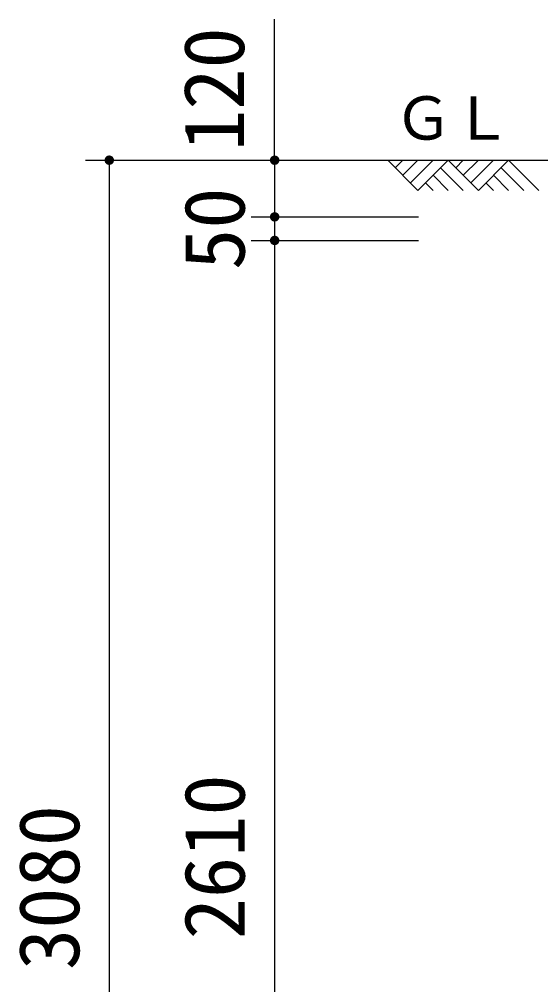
# Model space of a CAD drawing. Units: millimetres, scale not verified. Extents: x -14850 to 14850, y -10500 to 10500.
# Drawn here: x -1599 to -496, y -4274 to -2230 of the extents above; entities that cross this region are included whole.
import ezdxf
from ezdxf.enums import TextEntityAlignment as Align

# ---------------------------------------------------------------- set-up
doc = ezdxf.new("R2010")
doc.units = ezdxf.units.MM
doc.header["$LTSCALE"] = 50
for name, color, linetype, lineweight in [('0-1_躯体', 3, 'Continuous', 25), ('0-2_製作', 5, 'Continuous', 25), ('0-3_機器', 3, 'Continuous', 25)]:
    doc.layers.add(name, color=color, linetype=linetype, lineweight=lineweight)
doc.styles.add('ＭＳ ゴシック', font='')
doc.styles.get('ＭＳ ゴシック').set_extended_font_data('MS Gothic')

msp = doc.modelspace()

# ---------------------------------------------------------------- linework, layer by layer
at = {"layer": '0-1_躯体'}
for p, q in [((-755.34, -2591.88), (-819.34, -2527.88)), ((-787.34, -2527.88), (-803.34, -2543.88)), ((-787.34, -2559.88), (-755.34, -2527.88)), ((-771.34, -2575.88), (-723.34, -2527.88)), ((-755.34, -2591.88), (-691.34, -2527.88)), ((-627.34, -2591.88), (-691.34, -2527.88)), ((-675.34, -2543.88), (-659.34, -2527.88)), ((-659.34, -2559.88), (-627.34, -2527.88)), ((-643.34, -2575.88), (-595.34, -2527.88)), ((-627.34, -2591.88), (-563.34, -2527.88)), ((-499.34, -2591.88), (-563.34, -2527.88)), ((-659.34, -2591.88), (-707.34, -2543.88)), ((-579.34, -2543.88), (-531.34, -2591.88)), ((-723.34, -2591.88), (-739.34, -2575.88)), ((-691.34, -2591.88), (-723.34, -2559.88)), ((-595.34, -2591.88), (-611.34, -2575.88)), ((-563.34, -2591.88), (-595.34, -2559.88))]:
    msp.add_line(p, q, dxfattribs=at)
at = {"layer": '0-2_製作', "color": 2}
for p, q in [((-1058.53, -2527.88), (-1058.53, -2229.53)), ((-1458.53, -2527.88), (-753.76, -2527.88)), ((-1408.53, -2527.88), (-1408.53, -5607.88)), ((-1058.53, -2527.88), (-1058.53, -2647.88)), ((-1108.53, -2647.88), (-753.76, -2647.88)), ((-1058.53, -2647.88), (-1058.53, -2697.88)), ((-1108.53, -2697.88), (-753.76, -2697.88)), ((-1108.53, -2697.88), (-753.76, -2697.88)), ((-1058.53, -2697.88), (-1058.53, -5307.88))]:
    msp.add_line(p, q, dxfattribs=at)
at = {"layer": '0-2_製作'}
for points in [[(-1418.51, -2527.25), (-1408.53, -2527.88), (-1418.53, -2527.88)], [(-1418.53, -2527.88), (-1408.53, -2527.88), (-1418.45, -2529.13)], [(-1418.35, -2526.01), (-1408.53, -2527.88), (-1418.51, -2527.25)], [(-1418.45, -2529.13), (-1408.53, -2527.88), (-1418.21, -2530.37)], [(-1418.04, -2524.79), (-1408.53, -2527.88), (-1418.35, -2526.01)], [(-1418.21, -2530.37), (-1408.53, -2527.88), (-1417.83, -2531.56)], [(-1417.58, -2523.62), (-1408.53, -2527.88), (-1418.04, -2524.79)], [(-1417.83, -2531.56), (-1408.53, -2527.88), (-1417.29, -2532.7)], [(-1416.97, -2522.52), (-1408.53, -2527.88), (-1417.58, -2523.62)], [(-1417.29, -2532.7), (-1408.53, -2527.88), (-1408.53, -2537.88)], [(-1417.29, -2532.7), (-1409.16, -2537.86), (-1416.62, -2533.76)], [(-1417.29, -2532.7), (-1408.53, -2537.88), (-1409.16, -2537.86)], [(-1416.97, -2522.52), (-1408.53, -2517.88), (-1408.53, -2527.88)], [(-1416.23, -2521.51), (-1408.53, -2517.88), (-1416.97, -2522.52)], [(-1416.62, -2533.76), (-1410.4, -2537.7), (-1415.82, -2534.73)], [(-1416.62, -2533.76), (-1409.16, -2537.86), (-1410.4, -2537.7)], [(-1415.37, -2520.59), (-1408.53, -2517.88), (-1416.23, -2521.51)], [(-1415.82, -2534.73), (-1411.62, -2537.39), (-1414.9, -2535.59)], [(-1415.82, -2534.73), (-1410.4, -2537.7), (-1411.62, -2537.39)], [(-1414.41, -2519.79), (-1408.53, -2517.88), (-1415.37, -2520.59)], [(-1413.35, -2519.12), (-1408.53, -2517.88), (-1414.41, -2519.79)], [(-1412.21, -2518.58), (-1408.53, -2517.88), (-1413.35, -2519.12)], [(-1411.02, -2518.19), (-1408.53, -2517.88), (-1412.21, -2518.58)], [(-1409.78, -2517.96), (-1408.53, -2517.88), (-1411.02, -2518.19)], [(-1408.53, -2517.88), (-1398.53, -2527.88), (-1408.53, -2527.88)], [(-1408.53, -2517.88), (-1398.61, -2526.63), (-1398.53, -2527.88)], [(-1408.53, -2517.88), (-1398.84, -2525.39), (-1398.61, -2526.63)], [(-1408.53, -2517.88), (-1399.23, -2524.2), (-1398.84, -2525.39)], [(-1408.53, -2517.88), (-1399.77, -2523.06), (-1399.23, -2524.2)], [(-1408.53, -2517.88), (-1400.44, -2522), (-1399.77, -2523.06)], [(-1407.9, -2517.9), (-1400.44, -2522), (-1408.53, -2517.88)], [(-1408.53, -2527.88), (-1407.27, -2537.8), (-1408.53, -2537.88)], [(-1408.53, -2527.88), (-1406.04, -2537.57), (-1407.27, -2537.8)], [(-1408.53, -2527.88), (-1404.85, -2537.18), (-1406.04, -2537.57)], [(-1408.53, -2527.88), (-1403.71, -2536.64), (-1404.85, -2537.18)], [(-1408.53, -2527.88), (-1402.65, -2535.97), (-1403.71, -2536.64)], [(-1408.53, -2527.88), (-1401.68, -2535.17), (-1402.65, -2535.97)], [(-1408.53, -2527.88), (-1400.82, -2534.25), (-1401.68, -2535.17)], [(-1408.53, -2527.88), (-1400.08, -2533.24), (-1400.82, -2534.25)], [(-1408.53, -2527.88), (-1399.48, -2532.14), (-1400.08, -2533.24)], [(-1398.53, -2527.88), (-1399.48, -2532.14), (-1408.53, -2527.88)], [(-1406.65, -2518.06), (-1400.44, -2522), (-1407.9, -2517.9)], [(-1406.65, -2518.06), (-1401.24, -2521.04), (-1400.44, -2522)], [(-1405.44, -2518.37), (-1401.24, -2521.04), (-1406.65, -2518.06)], [(-1405.44, -2518.37), (-1402.15, -2520.18), (-1401.24, -2521.04)], [(-1404.27, -2518.83), (-1402.15, -2520.18), (-1405.44, -2518.37)], [(-1404.27, -2518.83), (-1403.17, -2519.44), (-1402.15, -2520.18)], [(-1398.53, -2527.88), (-1399.02, -2530.97), (-1399.48, -2532.14)], [(-1398.53, -2527.88), (-1398.71, -2529.75), (-1399.02, -2530.97)], [(-1398.53, -2527.88), (-1398.55, -2528.51), (-1398.71, -2529.75)], [(-1068.51, -2527.25), (-1058.53, -2527.88), (-1068.53, -2527.88)], [(-1068.53, -2527.88), (-1058.53, -2527.88), (-1068.45, -2529.13)], [(-1068.35, -2526.01), (-1058.53, -2527.88), (-1068.51, -2527.25)], [(-1068.45, -2529.13), (-1058.53, -2527.88), (-1068.21, -2530.37)], [(-1068.04, -2524.79), (-1058.53, -2527.88), (-1068.35, -2526.01)], [(-1068.21, -2530.37), (-1058.53, -2527.88), (-1067.83, -2531.56)], [(-1067.58, -2523.62), (-1058.53, -2527.88), (-1068.04, -2524.79)], [(-1067.83, -2531.56), (-1058.53, -2527.88), (-1067.29, -2532.7)], [(-1067.58, -2523.62), (-1058.53, -2517.88), (-1058.53, -2527.88)], [(-1066.97, -2522.52), (-1058.53, -2517.88), (-1067.58, -2523.62)], [(-1067.29, -2532.7), (-1058.53, -2527.88), (-1066.62, -2533.76)], [(-1066.23, -2521.51), (-1058.53, -2517.88), (-1066.97, -2522.52)], [(-1066.62, -2533.76), (-1058.53, -2527.88), (-1065.82, -2534.73)], [(-1065.37, -2520.59), (-1058.53, -2517.88), (-1066.23, -2521.51)], [(-1065.82, -2534.73), (-1058.53, -2527.88), (-1058.53, -2537.88)], [(-1065.82, -2534.73), (-1059.16, -2537.86), (-1064.9, -2535.59)], [(-1065.82, -2534.73), (-1058.53, -2537.88), (-1059.16, -2537.86)], [(-1064.41, -2519.79), (-1058.53, -2517.88), (-1065.37, -2520.59)], [(-1063.35, -2519.12), (-1058.53, -2517.88), (-1064.41, -2519.79)], [(-1062.21, -2518.58), (-1058.53, -2517.88), (-1063.35, -2519.12)], [(-1061.02, -2518.19), (-1058.53, -2517.88), (-1062.21, -2518.58)], [(-1059.78, -2517.96), (-1058.53, -2517.88), (-1061.02, -2518.19)], [(-1058.53, -2517.88), (-1048.53, -2527.88), (-1058.53, -2527.88)], [(-1058.53, -2517.88), (-1048.61, -2526.63), (-1048.53, -2527.88)], [(-1058.53, -2517.88), (-1048.84, -2525.39), (-1048.61, -2526.63)], [(-1058.53, -2517.88), (-1049.23, -2524.2), (-1048.84, -2525.39)], [(-1058.53, -2517.88), (-1049.77, -2523.06), (-1049.23, -2524.2)], [(-1058.53, -2517.88), (-1050.44, -2522), (-1049.77, -2523.06)], [(-1058.53, -2517.88), (-1051.24, -2521.04), (-1050.44, -2522)], [(-1058.53, -2517.88), (-1052.15, -2520.18), (-1051.24, -2521.04)], [(-1057.9, -2517.9), (-1052.15, -2520.18), (-1058.53, -2517.88)], [(-1058.53, -2527.88), (-1057.27, -2537.8), (-1058.53, -2537.88)], [(-1058.53, -2527.88), (-1056.04, -2537.57), (-1057.27, -2537.8)], [(-1058.53, -2527.88), (-1054.85, -2537.18), (-1056.04, -2537.57)], [(-1058.53, -2527.88), (-1053.71, -2536.64), (-1054.85, -2537.18)], [(-1058.53, -2527.88), (-1052.65, -2535.97), (-1053.71, -2536.64)], [(-1058.53, -2527.88), (-1051.68, -2535.17), (-1052.65, -2535.97)], [(-1058.53, -2527.88), (-1050.82, -2534.25), (-1051.68, -2535.17)], [(-1058.53, -2527.88), (-1050.08, -2533.24), (-1050.82, -2534.25)], [(-1058.53, -2527.88), (-1049.48, -2532.14), (-1050.08, -2533.24)], [(-1058.53, -2527.88), (-1049.02, -2530.97), (-1049.48, -2532.14)], [(-1048.53, -2527.88), (-1049.02, -2530.97), (-1058.53, -2527.88)], [(-1056.65, -2518.06), (-1052.15, -2520.18), (-1057.9, -2517.9)], [(-1056.65, -2518.06), (-1053.17, -2519.44), (-1052.15, -2520.18)], [(-1055.44, -2518.37), (-1053.17, -2519.44), (-1056.65, -2518.06)], [(-1055.44, -2518.37), (-1054.27, -2518.83), (-1053.17, -2519.44)], [(-1048.53, -2527.88), (-1048.71, -2529.75), (-1049.02, -2530.97)], [(-1048.53, -2527.88), (-1048.55, -2528.51), (-1048.71, -2529.75)], [(-1414.9, -2535.59), (-1412.79, -2536.93), (-1413.89, -2536.32)], [(-1414.9, -2535.59), (-1411.62, -2537.39), (-1412.79, -2536.93)], [(-1064.9, -2535.59), (-1060.4, -2537.7), (-1063.89, -2536.32)], [(-1064.9, -2535.59), (-1059.16, -2537.86), (-1060.4, -2537.7)], [(-1063.89, -2536.32), (-1061.62, -2537.39), (-1062.79, -2536.93)], [(-1063.89, -2536.32), (-1060.4, -2537.7), (-1061.62, -2537.39)], [(-1068.51, -2647.25), (-1058.53, -2647.88), (-1068.53, -2647.88)], [(-1068.53, -2647.88), (-1058.53, -2647.88), (-1068.45, -2649.13)], [(-1068.35, -2646.01), (-1058.53, -2647.88), (-1068.51, -2647.25)], [(-1068.45, -2649.13), (-1058.53, -2647.88), (-1068.21, -2650.37)], [(-1068.04, -2644.79), (-1058.53, -2647.88), (-1068.35, -2646.01)], [(-1068.21, -2650.37), (-1058.53, -2647.88), (-1067.83, -2651.56)], [(-1067.58, -2643.62), (-1058.53, -2647.88), (-1068.04, -2644.79)], [(-1067.83, -2651.56), (-1058.53, -2647.88), (-1067.29, -2652.7)], [(-1067.58, -2643.62), (-1058.53, -2637.88), (-1058.53, -2647.88)], [(-1066.97, -2642.52), (-1058.53, -2637.88), (-1067.58, -2643.62)], [(-1067.29, -2652.7), (-1058.53, -2647.88), (-1066.62, -2653.76)], [(-1066.23, -2641.51), (-1058.53, -2637.88), (-1066.97, -2642.52)], [(-1066.62, -2653.76), (-1058.53, -2647.88), (-1065.82, -2654.73)], [(-1065.37, -2640.59), (-1058.53, -2637.88), (-1066.23, -2641.51)], [(-1065.82, -2654.73), (-1058.53, -2647.88), (-1058.53, -2657.88)], [(-1065.82, -2654.73), (-1059.16, -2657.86), (-1064.9, -2655.59)], [(-1065.82, -2654.73), (-1058.53, -2657.88), (-1059.16, -2657.86)], [(-1064.41, -2639.79), (-1058.53, -2637.88), (-1065.37, -2640.59)], [(-1064.9, -2655.59), (-1060.4, -2657.7), (-1063.89, -2656.32)], [(-1064.9, -2655.59), (-1059.16, -2657.86), (-1060.4, -2657.7)], [(-1063.35, -2639.12), (-1058.53, -2637.88), (-1064.41, -2639.79)], [(-1063.89, -2656.32), (-1061.62, -2657.39), (-1062.79, -2656.93)], [(-1063.89, -2656.32), (-1060.4, -2657.7), (-1061.62, -2657.39)], [(-1062.21, -2638.58), (-1058.53, -2637.88), (-1063.35, -2639.12)], [(-1061.02, -2638.2), (-1058.53, -2637.88), (-1062.21, -2638.58)], [(-1059.78, -2637.96), (-1058.53, -2637.88), (-1061.02, -2638.2)], [(-1058.53, -2637.88), (-1048.53, -2647.88), (-1058.53, -2647.88)], [(-1058.53, -2637.88), (-1048.61, -2646.63), (-1048.53, -2647.88)], [(-1058.53, -2637.88), (-1048.84, -2645.39), (-1048.61, -2646.63)], [(-1058.53, -2637.88), (-1049.23, -2644.2), (-1048.84, -2645.39)], [(-1058.53, -2637.88), (-1049.77, -2643.06), (-1049.23, -2644.2)], [(-1058.53, -2637.88), (-1050.44, -2642), (-1049.77, -2643.06)], [(-1058.53, -2637.88), (-1051.24, -2641.04), (-1050.44, -2642)], [(-1058.53, -2637.88), (-1052.15, -2640.18), (-1051.24, -2641.04)], [(-1057.9, -2637.9), (-1052.15, -2640.18), (-1058.53, -2637.88)], [(-1058.53, -2647.88), (-1057.27, -2657.8), (-1058.53, -2657.88)], [(-1058.53, -2647.88), (-1056.04, -2657.57), (-1057.27, -2657.8)], [(-1058.53, -2647.88), (-1054.85, -2657.18), (-1056.04, -2657.57)], [(-1058.53, -2647.88), (-1053.71, -2656.64), (-1054.85, -2657.18)], [(-1058.53, -2647.88), (-1052.65, -2655.97), (-1053.71, -2656.64)], [(-1058.53, -2647.88), (-1051.68, -2655.17), (-1052.65, -2655.97)], [(-1058.53, -2647.88), (-1050.82, -2654.26), (-1051.68, -2655.17)], [(-1058.53, -2647.88), (-1050.08, -2653.24), (-1050.82, -2654.26)], [(-1058.53, -2647.88), (-1049.48, -2652.14), (-1050.08, -2653.24)], [(-1058.53, -2647.88), (-1049.02, -2650.97), (-1049.48, -2652.14)], [(-1048.53, -2647.88), (-1049.02, -2650.97), (-1058.53, -2647.88)], [(-1056.65, -2638.06), (-1052.15, -2640.18), (-1057.9, -2637.9)], [(-1056.65, -2638.06), (-1053.17, -2639.44), (-1052.15, -2640.18)], [(-1055.44, -2638.37), (-1053.17, -2639.44), (-1056.65, -2638.06)], [(-1055.44, -2638.37), (-1054.27, -2638.83), (-1053.17, -2639.44)], [(-1048.53, -2647.88), (-1048.71, -2649.76), (-1049.02, -2650.97)], [(-1048.53, -2647.88), (-1048.55, -2648.51), (-1048.71, -2649.76)], [(-1068.51, -2697.25), (-1058.53, -2697.88), (-1068.53, -2697.88)], [(-1068.51, -2697.25), (-1058.53, -2697.88), (-1068.53, -2697.88)], [(-1068.53, -2697.88), (-1058.53, -2697.88), (-1068.45, -2699.13)], [(-1068.53, -2697.88), (-1058.53, -2697.88), (-1068.45, -2699.13)], [(-1068.35, -2696.01), (-1058.53, -2697.88), (-1068.51, -2697.25)], [(-1068.35, -2696.01), (-1058.53, -2697.88), (-1068.51, -2697.25)], [(-1068.45, -2699.13), (-1058.53, -2697.88), (-1068.21, -2700.37)], [(-1068.45, -2699.13), (-1058.53, -2697.88), (-1068.21, -2700.37)], [(-1068.04, -2694.79), (-1058.53, -2697.88), (-1068.35, -2696.01)], [(-1068.04, -2694.79), (-1058.53, -2697.88), (-1068.35, -2696.01)], [(-1068.21, -2700.37), (-1058.53, -2697.88), (-1067.83, -2701.56)], [(-1068.21, -2700.37), (-1058.53, -2697.88), (-1067.83, -2701.56)], [(-1067.58, -2693.62), (-1058.53, -2697.88), (-1068.04, -2694.79)], [(-1067.58, -2693.62), (-1058.53, -2697.88), (-1068.04, -2694.79)], [(-1067.83, -2701.56), (-1058.53, -2697.88), (-1067.29, -2702.7)], [(-1067.83, -2701.56), (-1058.53, -2697.88), (-1067.29, -2702.7)], [(-1067.58, -2693.62), (-1058.53, -2687.88), (-1058.53, -2697.88)], [(-1066.97, -2692.52), (-1058.53, -2687.88), (-1067.58, -2693.62)], [(-1067.58, -2693.62), (-1058.53, -2687.88), (-1058.53, -2697.88)], [(-1066.97, -2692.52), (-1058.53, -2687.88), (-1067.58, -2693.62)], [(-1067.29, -2702.7), (-1058.53, -2697.88), (-1066.62, -2703.76)], [(-1067.29, -2702.7), (-1058.53, -2697.88), (-1066.62, -2703.76)], [(-1066.23, -2691.51), (-1058.53, -2687.88), (-1066.97, -2692.52)], [(-1066.23, -2691.51), (-1058.53, -2687.88), (-1066.97, -2692.52)], [(-1066.62, -2703.76), (-1058.53, -2697.88), (-1065.82, -2704.73)], [(-1066.62, -2703.76), (-1058.53, -2697.88), (-1065.82, -2704.73)], [(-1065.37, -2690.59), (-1058.53, -2687.88), (-1066.23, -2691.51)], [(-1065.37, -2690.59), (-1058.53, -2687.88), (-1066.23, -2691.51)], [(-1065.82, -2704.73), (-1058.53, -2697.88), (-1058.53, -2707.88)], [(-1065.82, -2704.73), (-1058.53, -2697.88), (-1058.53, -2707.88)], [(-1064.41, -2689.79), (-1058.53, -2687.88), (-1065.37, -2690.59)], [(-1064.41, -2689.79), (-1058.53, -2687.88), (-1065.37, -2690.59)], [(-1063.35, -2689.12), (-1058.53, -2687.88), (-1064.41, -2689.79)], [(-1063.35, -2689.12), (-1058.53, -2687.88), (-1064.41, -2689.79)], [(-1062.21, -2688.58), (-1058.53, -2687.88), (-1063.35, -2689.12)], [(-1062.21, -2688.58), (-1058.53, -2687.88), (-1063.35, -2689.12)], [(-1061.02, -2688.19), (-1058.53, -2687.88), (-1062.21, -2688.58)], [(-1061.02, -2688.19), (-1058.53, -2687.88), (-1062.21, -2688.58)], [(-1059.78, -2687.96), (-1058.53, -2687.88), (-1061.02, -2688.19)], [(-1059.78, -2687.96), (-1058.53, -2687.88), (-1061.02, -2688.19)], [(-1058.53, -2687.88), (-1048.53, -2697.88), (-1058.53, -2697.88)], [(-1058.53, -2687.88), (-1048.61, -2696.63), (-1048.53, -2697.88)], [(-1058.53, -2687.88), (-1048.84, -2695.39), (-1048.61, -2696.63)], [(-1058.53, -2687.88), (-1049.23, -2694.2), (-1048.84, -2695.39)], [(-1058.53, -2687.88), (-1049.77, -2693.06), (-1049.23, -2694.2)], [(-1058.53, -2687.88), (-1050.44, -2692), (-1049.77, -2693.06)], [(-1058.53, -2687.88), (-1051.24, -2691.04), (-1050.44, -2692)], [(-1058.53, -2687.88), (-1052.15, -2690.18), (-1051.24, -2691.04)], [(-1057.9, -2687.9), (-1052.15, -2690.18), (-1058.53, -2687.88)], [(-1058.53, -2687.88), (-1048.53, -2697.88), (-1058.53, -2697.88)], [(-1058.53, -2687.88), (-1048.61, -2696.63), (-1048.53, -2697.88)], [(-1058.53, -2687.88), (-1048.84, -2695.39), (-1048.61, -2696.63)], [(-1058.53, -2687.88), (-1049.23, -2694.2), (-1048.84, -2695.39)], [(-1058.53, -2687.88), (-1049.77, -2693.06), (-1049.23, -2694.2)], [(-1058.53, -2687.88), (-1050.44, -2692), (-1049.77, -2693.06)], [(-1058.53, -2687.88), (-1051.24, -2691.04), (-1050.44, -2692)], [(-1058.53, -2687.88), (-1052.15, -2690.18), (-1051.24, -2691.04)], [(-1057.9, -2687.9), (-1052.15, -2690.18), (-1058.53, -2687.88)], [(-1058.53, -2697.88), (-1057.27, -2707.8), (-1058.53, -2707.88)], [(-1058.53, -2697.88), (-1056.04, -2707.57), (-1057.27, -2707.8)], [(-1058.53, -2697.88), (-1054.85, -2707.18), (-1056.04, -2707.57)], [(-1058.53, -2697.88), (-1053.71, -2706.64), (-1054.85, -2707.18)], [(-1058.53, -2697.88), (-1052.65, -2705.97), (-1053.71, -2706.64)], [(-1058.53, -2697.88), (-1051.68, -2705.17), (-1052.65, -2705.97)], [(-1058.53, -2697.88), (-1050.82, -2704.25), (-1051.68, -2705.17)], [(-1058.53, -2697.88), (-1050.08, -2703.24), (-1050.82, -2704.25)], [(-1058.53, -2697.88), (-1049.48, -2702.14), (-1050.08, -2703.24)], [(-1058.53, -2697.88), (-1049.02, -2700.97), (-1049.48, -2702.14)], [(-1048.53, -2697.88), (-1049.02, -2700.97), (-1058.53, -2697.88)], [(-1058.53, -2697.88), (-1057.27, -2707.8), (-1058.53, -2707.88)], [(-1058.53, -2697.88), (-1056.04, -2707.57), (-1057.27, -2707.8)], [(-1058.53, -2697.88), (-1054.85, -2707.18), (-1056.04, -2707.57)], [(-1058.53, -2697.88), (-1053.71, -2706.64), (-1054.85, -2707.18)], [(-1058.53, -2697.88), (-1052.65, -2705.97), (-1053.71, -2706.64)], [(-1058.53, -2697.88), (-1051.68, -2705.17), (-1052.65, -2705.97)], [(-1058.53, -2697.88), (-1050.82, -2704.25), (-1051.68, -2705.17)], [(-1058.53, -2697.88), (-1050.08, -2703.24), (-1050.82, -2704.25)], [(-1058.53, -2697.88), (-1049.48, -2702.14), (-1050.08, -2703.24)], [(-1058.53, -2697.88), (-1049.02, -2700.97), (-1049.48, -2702.14)], [(-1048.53, -2697.88), (-1049.02, -2700.97), (-1058.53, -2697.88)], [(-1057.9, -2687.9), (-1053.17, -2689.44), (-1052.15, -2690.18)], [(-1056.65, -2688.06), (-1053.17, -2689.44), (-1057.9, -2687.9)], [(-1057.9, -2687.9), (-1053.17, -2689.44), (-1052.15, -2690.18)], [(-1056.65, -2688.06), (-1053.17, -2689.44), (-1057.9, -2687.9)], [(-1056.65, -2688.06), (-1054.27, -2688.83), (-1053.17, -2689.44)], [(-1055.44, -2688.37), (-1054.27, -2688.83), (-1056.65, -2688.06)], [(-1056.65, -2688.06), (-1054.27, -2688.83), (-1053.17, -2689.44)], [(-1055.44, -2688.37), (-1054.27, -2688.83), (-1056.65, -2688.06)], [(-1048.53, -2697.88), (-1048.71, -2699.75), (-1049.02, -2700.97)], [(-1048.53, -2697.88), (-1048.71, -2699.75), (-1049.02, -2700.97)], [(-1048.53, -2697.88), (-1048.55, -2698.51), (-1048.71, -2699.75)], [(-1048.53, -2697.88), (-1048.55, -2698.51), (-1048.71, -2699.75)], [(-1065.82, -2704.73), (-1058.53, -2707.88), (-1064.9, -2705.59)], [(-1065.82, -2704.73), (-1058.53, -2707.88), (-1064.9, -2705.59)], [(-1064.9, -2705.59), (-1059.16, -2707.86), (-1063.89, -2706.32)], [(-1064.9, -2705.59), (-1058.53, -2707.88), (-1059.16, -2707.86)], [(-1064.9, -2705.59), (-1059.16, -2707.86), (-1063.89, -2706.32)], [(-1064.9, -2705.59), (-1058.53, -2707.88), (-1059.16, -2707.86)], [(-1063.89, -2706.32), (-1060.4, -2707.7), (-1062.79, -2706.93)], [(-1063.89, -2706.32), (-1059.16, -2707.86), (-1060.4, -2707.7)], [(-1063.89, -2706.32), (-1060.4, -2707.7), (-1062.79, -2706.93)], [(-1063.89, -2706.32), (-1059.16, -2707.86), (-1060.4, -2707.7)], [(-1062.79, -2706.93), (-1060.4, -2707.7), (-1061.62, -2707.39)], [(-1062.79, -2706.93), (-1060.4, -2707.7), (-1061.62, -2707.39)]]:
    msp.add_solid(points, dxfattribs=at)
at = {"layer": '0-3_機器', "color": 2}
msp.add_line((-908.66, -2527.88), (2471.75, -2527.88), dxfattribs=at)

# ---------------------------------------------------------------- texts
at = {"layer": '0-1_躯体', "color": 4, "style": 'ＭＳ ゴシック'}
msp.add_text('ＧＬ', height=91.79, dxfattribs=at).set_placement((-806.61, -2511.88), align=Align.BOTTOM_LEFT)
at = {"layer": '0-2_製作', "color": 4, "style": 'ＭＳ ゴシック'}
for s, p in [('120', (-1084.6, -2508.43)), ('50', (-1083.53, -2760.38)), ('2610', (-1083.53, -4177.88)), ('3080', (-1433.53, -4242.88))]:
    msp.add_text(s, height=128.4, rotation=90, dxfattribs=at).set_placement(p, align=Align.BOTTOM_LEFT)

doc.saveas('drawing.dxf')
